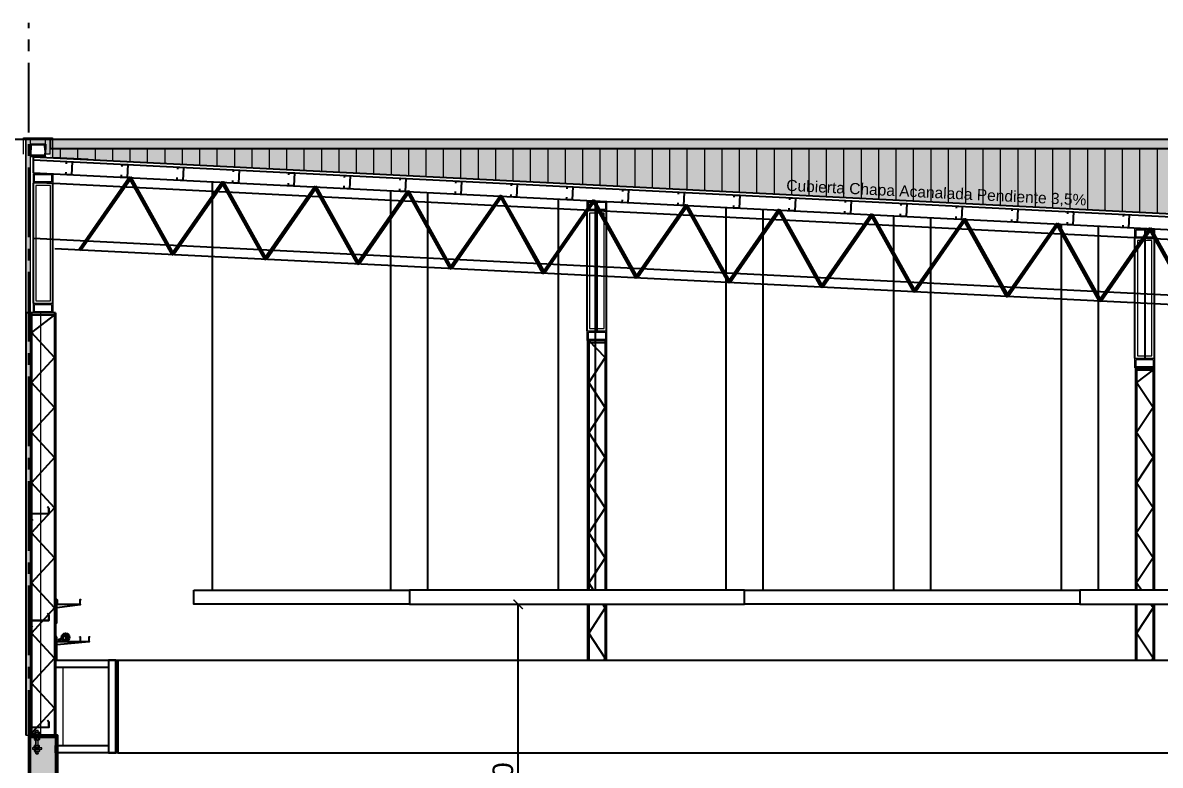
# Model space of a CAD drawing. Header units: inches. Extents: x -309 to 190, y -1585 to -1350.
# Drawn here: x -66.46 to -54.21, y -1464.24 to -1456.25 of the extents above; entities that cross this region are included whole.
import ezdxf

# ---------------------------------------------------------------- set-up
doc = ezdxf.new("R2010")
doc.units = ezdxf.units.IN
doc.header["$MEASUREMENT"] = 0
doc.header["$PDMODE"] = 3
doc.linetypes.add('CENTER2', pattern=[1.125, 0.75, -0.125, 0.125, -0.125])
doc.linetypes.add('HIDDEN', pattern=[0.375, 0.25, -0.125])
doc.layers.get('0').update_dxf_attribs({"color": 9, "linetype": 'CONTINUOUS'})
doc.layers.get('DEFPOINTS').update_dxf_attribs({"color": 9, "linetype": 'CONTINUOUS'})
for name, color, linetype, lineweight in [('0-CYPE1', 9, 'CONTINUOUS', 18), ('color +', 9, 'CONTINUOUS', 18), ('COLUMNA_REF', 9, 'CONTINUOUS', 9), ('cotas', 9, 'CONTINUOUS', 15), ('LOGO SOMBRA', 9, 'CONTINUOUS', 18), ('MUR_REF_MUROS', 9, 'CONTINUOUS', 9), ('MURO 27', 9, 'CONTINUOUS', 9), ('OT_SECCION_EDIFICIO', 9, 'CONTINUOUS', 15), ('referencias 01', 9, 'CONTINUOUS', 18)]:
    doc.layers.add(name, color=color, linetype=linetype, lineweight=lineweight)
for name, color, linetype in [('0-TISI-TITULOS', 9, 'CONTINUOUS'), ('0.50', 9, 'CONTINUOUS'), ('01', 9, 'CONTINUOUS'), ('01-TISI-COTAS', 9, 'CONTINUOUS'), ('02', 9, 'CONTINUOUS'), ('10-TEXTO', 9, 'CONTINUOUS'), ('CARP', 9, 'CONTINUOUS'), ('COLOR MURO MUNI', 9, 'CONTINUOUS'), ('condensador', 9, 'HIDDEN'), ('COT', 9, 'CONTINUOUS'), ('COTAS 1.75', 9, 'CONTINUOUS'), ('esca', 9, 'CONTINUOUS'), ('lm', 9, 'HIDDEN'), ('REVOQUE', 9, 'CONTINUOUS'), ('TEXTOS', 9, 'CONTINUOUS'), ('V1', 9, 'CONTINUOUS'), ('vista 252', 9, 'CONTINUOUS')]:
    doc.layers.add(name, color=color, linetype=linetype)
doc.styles.add('COTAS', font='arial.ttf')
doc.styles.add('ROMANS', font='arial.ttf')
doc.dimstyles.new('ploteo 100', dxfattribs={"dimscale": 0, "dimtxt": 0.22, "dimasz": 0.1, "dimexe": 0, "dimexo": 0, "dimgap": 0.05, "dimtad": 1, "dimzin": 0, "dimdsep": 46, "dimtxsty": 'COTAS', "dimblk1": 'ARCHTICK', "dimblk2": 'ARCHTICK', "dimsah": 1, "dimcen": 0.7, "dimclrd": 256, "dimclre": 256, "dimclrt": 256, "dimaunit": 1, "dimadec": 3, "dimazin": 0, "dimtfac": 1, "dimtmove": 2, "dimatfit": 3, "dimldrblk": 'ARCHTICK', "dimfxl": 1, "dimtolj": 1, "dimtzin": 0, "dimarcsym": 0})

# ---------------------------------------------------------------- blocks, each defined once
blk = doc.blocks.new('_ARCHTICK')
at = {"color": 0, "linetype": 'ByBlock', "const_width": 0.15}
blk.add_lwpolyline([(-0.5, -0.5), (0.5, 0.5)], dxfattribs=at)
blk = doc.blocks.new('*D84')
at = {"layer": 'COTAS 1.75', "lineweight": -2, "transparency": 16777216}
for p, q in [((-66.167, -1457.509), (-67.668, -1457.509)), ((-67.668, -1457.509), (-67.668, -1466.509)), ((-66.433, -1466.509), (-67.668, -1466.509))]:
    blk.add_line(p, q, dxfattribs=at)
at = {"layer": 'DEFPOINTS', "color": 0, "transparency": 16777216}
for p in [(-66.167, -1457.509), (-67.668, -1466.509), (-66.433, -1466.509)]:
    blk.add_point(p, dxfattribs=at)
at = {"layer": 'COTAS 1.75', "lineweight": -2, "transparency": 16777216, "xscale": 0.1, "yscale": 0.1, "zscale": 0.1}
for p, rotation in [((-67.668, -1457.509), 90), ((-67.668, -1466.509), 270)]:
    blk.add_blockref('_ARCHTICK', p, dxfattribs=dict(at, rotation=rotation))
at = {"layer": 'COTAS 1.75', "transparency": 16777216, "insert": (-67.831, -1462.009), "char_height": 0.22, "attachment_point": 5, "rotation": 90, "style": 'COTAS'}
blk.add_mtext('\\A1;9.00', dxfattribs=at)
blk = doc.blocks.new('esc')
at = {"color": 2}
for points in [[(-565.725, -395.3055), (-565.565, -395.3055), (-565.565, -395.3855), (-565.725, -395.3855)], [(-565.715, -395.3155), (-565.575, -395.3155), (-565.575, -395.3755), (-565.715, -395.3755)], [(-565.725, -396.3738), (-565.565, -396.3738), (-565.565, -396.4538), (-565.725, -396.4538)], [(-565.715, -396.3838), (-565.575, -396.3838), (-565.575, -396.4438), (-565.715, -396.4438)]]:
    blk.add_lwpolyline(points, close=True, dxfattribs=at)
at = {"color": 7}
blk.add_lwpolyline([(-565.705, -396.3538), (-565.585, -396.3538), (-565.585, -395.4055), (-565.705, -395.4055)], close=True, dxfattribs=at)
at = {"layer": '01'}
for points in [[(-565.725, -396.3738), (-565.725, -395.3855)], [(-565.565, -396.3738), (-565.565, -395.3855)]]:
    blk.add_lwpolyline(points, dxfattribs=at)
blk = doc.blocks.new('*D85')
at = {"layer": 'COTAS 1.75', "lineweight": -2, "transparency": 16777216}
for p, q in [((-61.503, -1462.509), (-61.126, -1462.509)), ((-61.126, -1466.509), (-61.126, -1462.509)), ((-61.503, -1466.509), (-61.126, -1466.509))]:
    blk.add_line(p, q, dxfattribs=at)
at = {"layer": 'DEFPOINTS', "color": 0, "transparency": 16777216}
for p in [(-61.503, -1462.509), (-61.126, -1462.509), (-61.503, -1466.509)]:
    blk.add_point(p, dxfattribs=at)
at = {"layer": 'COTAS 1.75', "lineweight": -2, "transparency": 16777216, "xscale": 0.1, "yscale": 0.1, "zscale": 0.1}
for p, rotation in [((-61.126, -1462.509), 90), ((-61.126, -1466.509), 270)]:
    blk.add_blockref('_ARCHTICK', p, dxfattribs=dict(at, rotation=rotation))
at = {"layer": 'COTAS 1.75', "transparency": 16777216, "insert": (-61.289, -1464.509), "char_height": 0.22, "attachment_point": 5, "rotation": 90, "style": 'COTAS'}
blk.add_mtext('\\A1;4.00', dxfattribs=at)
blk = doc.blocks.new('Z 20060252')
at = {"layer": '01-TISI-COTAS', "ltscale": 3}
for p, q in [((-196, 2), (-4, 2)), ((-196, 0), (-4, 0)), ((-16, 74), (-17, 73)), ((-2, 55), (-17, 73)), ((-1, 56), (-16, 74)), ((-2, 4), (-2, 54)), ((0, 4), (0, 54)), ((-200, -2), (-200, -56)), ((-198, -2), (-198, -56)), ((-198, -59), (-180, -73)), ((-197, -58), (-179, -72)), ((-180, -73), (-179, -72))]:
    blk.add_line(p, q, dxfattribs=at)
for centre, radius, start, end in [((-196, -2), 4, 90, 180), ((-196, -2), 2, 90, 180), ((-4, 4), 2, 270, 0), ((-4, 4), 4, 270, 0), ((-4, 54), 2, 0, 39.6404), ((-4, 54), 4, 0, 39.6404), ((-196, -56), 4, 180, 231.9339), ((-196, -56), 2, 180, 231.9339)]:
    blk.add_arc(centre, radius, start, end, dxfattribs=at)

msp = doc.modelspace()

# ---------------------------------------------------------------- hatches: boundary and pattern name
h = msp.add_hatch(color=256)
h.dxf.hatch_style = 1
h.paths.add_polyline_path([(-66.05, -1462.885, -0.198912), (-66.046, -1462.895, -0.651507), (-66.07, -1462.905), (-66.07, -1462.905, 0.954787), (-66.06, -1462.895, -1)])
h = msp.add_hatch()
h.set_pattern_fill('HONEY', color=256, scale=0.04)
h.set_pattern_definition([(0, (-314.811743, -975.400551), (0.0075, 0.00433012702), [0.005, -0.01]), (120, (-314.811743, -975.400551), (-0.0075, 0.00433012702), [0.005, -0.01]), (60, (-314.811743, -975.400551), (0, 0.008660254038), [-0.01, 0.005])])
h.paths.add_polyline_path([(-65.956, -1462.865, -0.398927), (-65.997, -1462.909), (-66.002, -1462.909, -0.398927), (-66.043, -1462.865, -1)])
h.paths.add_polyline_path([(-66.027, -1462.865, 1), (-65.972, -1462.865, 1)], flags=16)
h = msp.add_hatch(color=256)
h.dxf.hatch_style = 1
h.paths.add_polyline_path([(-65.98, -1462.845, -0.198912), (-65.972, -1462.865, -0.599424), (-66.015, -1462.888), (-66.015, -1462.888, 0.82148), (-66, -1462.865, -1)])
at = {"layer": '0.50'}
msp.add_hatch(color=256, dxfattribs=at).paths.add_polyline_path([(-66.167, -1457.662), (-66.167, -1457.509), (-66.427, -1457.509), (-66.427, -1463.919), (-66.377, -1463.919), (-66.377, -1458.951), (-66.377, -1457.559), (-66.217, -1457.559), (-66.217, -1457.662)])
at = {"layer": 'color +'}
h = msp.add_hatch(dxfattribs=at)
h.set_pattern_fill('LINE', color=256, scale=1.5, angle=450)
h.set_pattern_definition([(90, (114.13351, -236.98674), (-0.1875, 4e-16), [])])
h.paths.add_polyline_path([(-22.827, -1457.609), (-66.167, -1457.609), (-66.167, -1457.706), (-63.08, -1457.861), (-25.953, -1459.717), (-25.953, -1461.074), (-22.827, -1461.074)])
at = {"layer": 'esca'}
h = msp.add_hatch(color=256, dxfattribs=at)
h.dxf.hatch_style = 1
h.paths.add_polyline_path([(-22.827, -1457.509), (-66.167, -1457.509), (-66.167, -1457.706), (-63.08, -1457.861), (-25.953, -1459.717), (-25.952, -1461.175), (-22.827, -1461.274)])
at = {"layer": 'MURO 27'}
msp.add_hatch(color=256, dxfattribs=at).paths.add_polyline_path([(-66.087, -1466.509), (-66.397, -1466.509), (-66.397, -1463.919), (-66.087, -1463.919)])

# ---------------------------------------------------------------- linework, layer by layer
for p, q in [((-66.347, -1457.867), (-66.347, -1457.697)), ((-66.347, -1457.867), (-41.09, -1459.13)), ((-66.427, -1459.374), (-66.427, -1463.919)), ((-66.377, -1459.374), (-66.417, -1459.374)), ((-66.377, -1459.374), (-66.377, -1463.939)), ((-66.366, -1459.374), (-66.366, -1463.939)), ((-66.118, -1459.374), (-66.118, -1463.939)), ((-66.107, -1459.374), (-66.107, -1463.939)), ((-66.333, -1463.91), (-66.333, -1463.889)), ((-66.318, -1463.864), (-66.32, -1463.867)), ((-66.32, -1463.889), (-66.32, -1463.867)), ((-66.32, -1463.884), (-66.32, -1463.889)), ((-66.32, -1463.91), (-66.32, -1463.889)), ((-66.336, -1463.917), (-66.336, -1463.911)), ((-66.336, -1463.944), (-66.336, -1463.939)), ((-66.333, -1463.944), (-66.333, -1463.965)), ((-66.322, -1463.917), (-66.322, -1463.911)), ((-66.322, -1463.944), (-66.322, -1463.939)), ((-66.32, -1463.944), (-66.32, -1463.965)), ((-66.32, -1463.97), (-66.32, -1463.965)), ((-66.333, -1464.055), (-66.333, -1464.034)), ((-66.333, -1464.067), (-66.333, -1464.088))]:
    msp.add_line(p, q)
for points in [[(-66.347, -1457.727), (-25.983, -1459.746), (-25.983, -1461.074), (-25.953, -1461.074), (-25.953, -1459.717), (-66.347, -1457.697)], [(-65.991, -1457.768), (-65.99, -1457.745), (-65.93, -1457.748), (-65.937, -1457.888), (-65.997, -1457.885), (-65.995, -1457.858)], [(-65.392, -1457.798), (-65.391, -1457.775), (-65.331, -1457.778), (-65.338, -1457.918), (-65.398, -1457.915), (-65.396, -1457.888)], [(-64.792, -1457.828), (-64.791, -1457.805), (-64.731, -1457.808), (-64.738, -1457.948), (-64.798, -1457.945), (-64.797, -1457.918)], [(-64.193, -1457.857), (-64.192, -1457.835), (-64.132, -1457.838), (-64.139, -1457.978), (-64.199, -1457.975), (-64.198, -1457.948)], [(-63.594, -1457.887), (-63.593, -1457.865), (-63.533, -1457.868), (-63.54, -1458.008), (-63.6, -1458.005), (-63.598, -1457.978)], [(-62.995, -1457.917), (-62.994, -1457.895), (-62.934, -1457.898), (-62.941, -1458.038), (-63.001, -1458.035), (-62.999, -1458.008)], [(-62.395, -1457.947), (-62.394, -1457.925), (-62.334, -1457.928), (-62.341, -1458.068), (-62.401, -1458.065), (-62.4, -1458.038)], [(-61.796, -1457.977), (-61.795, -1457.955), (-61.735, -1457.958), (-61.742, -1458.098), (-61.802, -1458.095), (-61.801, -1458.068)], [(-61.197, -1458.007), (-61.196, -1457.985), (-61.136, -1457.988), (-61.143, -1458.128), (-61.203, -1458.125), (-61.201, -1458.098)], [(-60.598, -1458.037), (-60.597, -1458.015), (-60.537, -1458.018), (-60.544, -1458.158), (-60.604, -1458.155), (-60.602, -1458.128)], [(-59.998, -1458.067), (-59.997, -1458.045), (-59.937, -1458.048), (-59.944, -1458.188), (-60.004, -1458.185), (-60.003, -1458.158)], [(-59.399, -1458.097), (-59.398, -1458.075), (-59.338, -1458.078), (-59.345, -1458.218), (-59.405, -1458.215), (-59.404, -1458.188)], [(-58.8, -1458.127), (-58.799, -1458.105), (-58.739, -1458.108), (-58.746, -1458.248), (-58.806, -1458.245), (-58.804, -1458.218)], [(-58.201, -1458.157), (-58.2, -1458.135), (-58.14, -1458.138), (-58.147, -1458.277), (-58.207, -1458.274), (-58.205, -1458.248)], [(-57.601, -1458.187), (-57.6, -1458.165), (-57.54, -1458.168), (-57.547, -1458.307), (-57.607, -1458.304), (-57.606, -1458.278)], [(-57.002, -1458.217), (-57.001, -1458.195), (-56.941, -1458.198), (-56.948, -1458.337), (-57.008, -1458.334), (-57.007, -1458.308)], [(-56.403, -1458.247), (-56.402, -1458.225), (-56.342, -1458.228), (-56.349, -1458.367), (-56.409, -1458.364), (-56.407, -1458.338)], [(-55.804, -1458.277), (-55.803, -1458.255), (-55.743, -1458.258), (-55.75, -1458.397), (-55.81, -1458.394), (-55.808, -1458.368)], [(-55.204, -1458.307), (-55.203, -1458.284), (-55.143, -1458.287), (-55.15, -1458.427), (-55.21, -1458.424), (-55.209, -1458.398)], [(-54.605, -1458.337), (-54.604, -1458.314), (-54.544, -1458.317), (-54.551, -1458.457), (-54.611, -1458.454), (-54.61, -1458.428)], [(-66.107, -1459.374), (-66.377, -1459.374)], [(-66.377, -1459.394), (-66.107, -1459.394)], [(-66.118, -1459.394), (-66.366, -1459.583)], [(-66.118, -1459.853), (-66.366, -1459.583)], [(-66.118, -1459.853), (-66.366, -1460.122)], [(-66.118, -1460.392), (-66.366, -1460.122)], [(-66.118, -1460.392), (-66.366, -1460.661)], [(-66.118, -1460.931), (-66.366, -1460.661)], [(-66.118, -1460.931), (-66.366, -1461.201)], [(-66.118, -1461.47), (-66.366, -1461.201)], [(-66.118, -1461.47), (-66.366, -1461.74)], [(-66.118, -1462.01), (-66.366, -1461.74)], [(-66.118, -1462.01), (-66.366, -1462.279)], [(-66.118, -1462.549), (-66.366, -1462.279)], [(-66.118, -1462.549), (-66.366, -1462.819)], [(-66.118, -1463.088), (-66.366, -1462.819)], [(-66.118, -1463.088), (-66.366, -1463.358)], [(-66.118, -1463.627), (-66.366, -1463.358)], [(-66.118, -1463.627), (-66.366, -1463.897)]]:
    msp.add_lwpolyline(points)
for centre, radius in [((-66.06, -1462.895), 0.0138), ((-66, -1462.865), 0.0438), ((-66, -1462.865), 0.0278)]:
    msp.add_circle(centre, radius)
for centre, radius, start, end in [((-66.065, -1462.9), 0.0069, 225, 45), ((-66.055, -1462.89), 0.0069, 45, 225), ((-66.009, -1462.875), 0.0139, 225, 45), ((-65.99, -1462.855), 0.0139, 45, 225), ((-66.327, -1463.891), 0.00669, 13.7052, 166.2948), ((-66.327, -1463.964), 0.00669, 193.7052, 346.2948), ((-66.327, -1464.035), 0.00669, 13.7052, 166.2948), ((-66.327, -1464.087), 0.00669, 193.7052, 346.2948)]:
    msp.add_arc(centre, radius, start, end)
at = {"layer": '0-CYPE1'}
for p, q in [((-66.327, -1463.884), (-66.288, -1463.884)), ((-66.294, -1463.867), (-66.32, -1463.867)), ((-66.32, -1464.114), (-66.32, -1463.89)), ((-66.318, -1463.864), (-66.297, -1463.864)), ((-66.294, -1463.867), (-66.297, -1463.864)), ((-66.294, -1463.889), (-66.294, -1463.867)), ((-66.294, -1463.91), (-66.294, -1463.889)), ((-66.294, -1464.114), (-66.294, -1463.89)), ((-66.281, -1463.91), (-66.281, -1463.889)), ((-66.279, -1463.911), (-66.336, -1463.911)), ((-66.279, -1463.939), (-66.336, -1463.939)), ((-66.336, -1463.944), (-66.279, -1463.944)), ((-66.281, -1463.91), (-66.333, -1463.91)), ((-66.333, -1463.944), (-66.281, -1463.944)), ((-66.288, -1463.97), (-66.327, -1463.97)), ((-66.327, -1464.029), (-66.288, -1464.029)), ((-66.294, -1463.944), (-66.294, -1463.965)), ((-66.281, -1463.944), (-66.281, -1463.965)), ((-66.279, -1463.917), (-66.279, -1463.911)), ((-66.279, -1463.944), (-66.279, -1463.939)), ((-66.281, -1464.055), (-66.333, -1464.055)), ((-66.281, -1464.067), (-66.333, -1464.067)), ((-66.327, -1464.055), (-66.288, -1464.055)), ((-66.327, -1464.067), (-66.288, -1464.067)), ((-66.327, -1464.093), (-66.288, -1464.093)), ((-66.294, -1464.114), (-66.32, -1464.114)), ((-66.318, -1464.117), (-66.32, -1464.114)), ((-66.318, -1464.117), (-66.297, -1464.117)), ((-66.294, -1464.114), (-66.297, -1464.117)), ((-66.281, -1464.055), (-66.281, -1464.034)), ((-66.281, -1464.067), (-66.281, -1464.088))]:
    msp.add_line(p, q, dxfattribs=at)
at = {"layer": '0-CYPE1', "linetype": 'HIDDEN'}
for p, q in [((-66.318, -1464.114), (-66.318, -1463.867)), ((-66.297, -1464.114), (-66.297, -1463.867)), ((-66.294, -1463.884), (-66.294, -1463.889)), ((-66.294, -1463.97), (-66.294, -1463.965)), ((-66.293, -1463.917), (-66.293, -1463.911)), ((-66.293, -1463.944), (-66.293, -1463.939))]:
    msp.add_line(p, q, dxfattribs=at)
at = {"layer": '0-CYPE1'}
msp.add_lwpolyline([(-66.357, -1464.067), (-66.257, -1464.067), (-66.257, -1464.055), (-66.357, -1464.055)], close=True, dxfattribs=at)
for centre, radius, start, end in [((-66.307, -1463.903), 0.0191, 47.1183, 132.8817), ((-66.288, -1463.891), 0.00669, 13.7052, 166.2948), ((-66.307, -1463.951), 0.0191, 227.1183, 312.8817), ((-66.307, -1464.048), 0.0191, 47.1183, 132.8817), ((-66.288, -1463.964), 0.00669, 193.7052, 346.2948), ((-66.288, -1464.035), 0.00669, 13.7052, 166.2948), ((-66.307, -1464.074), 0.0191, 227.1183, 312.8817), ((-66.288, -1464.087), 0.00669, 193.7052, 346.2948)]:
    msp.add_arc(centre, radius, start, end, dxfattribs=at)
at = {"layer": '0-TISI-TITULOS'}
for points in [[(-66.107, -1463.939), (-66.377, -1463.939)], [(-66.377, -1466.589), (-66.377, -1463.939), (-66.107, -1463.939), (-66.107, -1464.109), (-66.107, -1464.339), (-66.107, -1466.589), (-66.377, -1466.589)]]:
    msp.add_lwpolyline(points, dxfattribs=at)
at = {"layer": '02'}
msp.add_lwpolyline([(-66.107, -1463.109), (-65.457, -1463.109), (-65.457, -1464.109), (-66.107, -1464.109)], dxfattribs=at)
for points in [[(-66.107, -1463.109), (-65.537, -1463.109), (-65.537, -1463.189), (-66.107, -1463.189)], [(-65.537, -1464.109), (-65.457, -1464.109), (-65.457, -1463.109), (-65.537, -1463.109)], [(-65.457, -1463.109), (-65.437, -1463.109), (-65.437, -1464.109), (-65.457, -1464.109)], [(-66.107, -1464.029), (-65.537, -1464.029), (-65.537, -1464.109), (-66.107, -1464.109)]]:
    msp.add_lwpolyline(points, close=True, dxfattribs=at)
at = {"layer": 'CARP'}
for p, q in [((-60.377, -1459.672), (-60.377, -1462.359)), ((-60.366, -1459.672), (-60.366, -1462.359)), ((-60.188, -1459.672), (-60.188, -1462.359)), ((-60.177, -1459.672), (-60.177, -1462.359)), ((-54.477, -1459.967), (-54.477, -1462.359)), ((-54.466, -1459.967), (-54.466, -1462.359)), ((-54.288, -1459.967), (-54.288, -1462.359)), ((-54.277, -1459.967), (-54.277, -1462.359)), ((-60.377, -1462.509), (-60.377, -1463.109)), ((-60.366, -1462.509), (-60.366, -1463.109)), ((-60.188, -1462.509), (-60.188, -1463.109)), ((-60.177, -1462.509), (-60.177, -1463.109)), ((-54.477, -1462.509), (-54.477, -1463.109)), ((-54.466, -1462.509), (-54.466, -1463.109)), ((-54.288, -1462.509), (-54.288, -1463.109)), ((-54.277, -1462.509), (-54.277, -1463.109)), ((-65.437, -1463.109), (-31.477, -1463.109)), ((-65.437, -1464.109), (-31.477, -1464.109))]:
    msp.add_line(p, q, dxfattribs=at)
for points in [[(-60.177, -1459.672), (-60.377, -1459.672)], [(-60.377, -1459.692), (-60.177, -1459.692)], [(-60.188, -1459.853), (-60.366, -1459.672)], [(-60.188, -1459.853), (-60.366, -1460.122)], [(-54.277, -1459.967), (-54.477, -1459.967)], [(-54.477, -1459.987), (-54.277, -1459.987)], [(-54.288, -1459.987), (-54.466, -1460.122)], [(-60.188, -1460.392), (-60.366, -1460.122)], [(-54.288, -1460.392), (-54.466, -1460.122)], [(-60.188, -1460.392), (-60.366, -1460.661)], [(-54.288, -1460.392), (-54.466, -1460.661)], [(-60.188, -1460.931), (-60.366, -1460.661)], [(-54.288, -1460.931), (-54.466, -1460.661)], [(-60.188, -1460.931), (-60.366, -1461.201)], [(-54.288, -1460.931), (-54.466, -1461.201)], [(-60.188, -1461.47), (-60.366, -1461.201)], [(-54.288, -1461.47), (-54.466, -1461.201)], [(-60.188, -1461.47), (-60.366, -1461.74)], [(-54.288, -1461.47), (-54.466, -1461.74)], [(-60.188, -1462.01), (-60.366, -1461.74)], [(-54.288, -1462.01), (-54.466, -1461.74)], [(-60.188, -1462.01), (-60.366, -1462.279)], [(-54.288, -1462.01), (-54.466, -1462.279)], [(-60.313, -1462.359), (-60.366, -1462.279)], [(-54.413, -1462.359), (-54.466, -1462.279)], [(-60.188, -1462.549), (-60.366, -1462.819)], [(-60.188, -1462.549), (-60.215, -1462.509)], [(-54.288, -1462.549), (-54.466, -1462.819)], [(-54.288, -1462.549), (-54.315, -1462.509)], [(-60.188, -1463.088), (-60.366, -1462.819)], [(-54.288, -1463.088), (-54.466, -1462.819)], [(-60.188, -1463.088), (-60.202, -1463.109)], [(-54.288, -1463.088), (-54.302, -1463.109)]]:
    msp.add_lwpolyline(points, dxfattribs=at)
at = {"layer": 'COLOR MURO MUNI'}
for p, q in [((-66.167, -1457.509), (-66.167, -1457.615)), ((-66.217, -1457.559), (-66.217, -1457.615))]:
    msp.add_line(p, q, dxfattribs=at)
msp.add_lwpolyline([(-66.087, -1466.509), (-66.397, -1466.509), (-66.397, -1463.919), (-66.087, -1463.919)], close=True, dxfattribs=at)
at = {"layer": 'COLUMNA_REF'}
msp.add_lwpolyline([(-66.453, -1457.667), (-66.453, -1457.491), (-66.141, -1457.491), (-66.141, -1457.698), (-65.755, -1457.717)], dxfattribs=at)
at = {"layer": 'condensador', "linetype": 'ByBlock'}
for p, q in [((-22.827, -1457.509), (-66.167, -1457.509)), ((-22.827, -1457.609), (-66.167, -1457.609)), ((-66.347, -1457.968), (-26.123, -1459.979)), ((-65.306, -1457.92), (-65.845, -1458.694)), ((-65.306, -1457.92), (-64.846, -1458.744)), ((-64.307, -1457.969), (-64.846, -1458.744)), ((-64.307, -1457.969), (-63.847, -1458.793)), ((-63.308, -1458.019), (-63.847, -1458.793)), ((-63.308, -1458.019), (-62.849, -1458.843)), ((-62.309, -1458.069), (-62.849, -1458.843)), ((-62.309, -1458.069), (-61.85, -1458.893)), ((-61.311, -1458.119), (-61.85, -1458.893)), ((-61.311, -1458.119), (-60.851, -1458.943)), ((-60.312, -1458.169), (-60.851, -1458.943)), ((-60.312, -1458.169), (-59.852, -1458.993)), ((-59.313, -1458.219), (-59.852, -1458.993)), ((-59.313, -1458.219), (-58.854, -1459.043)), ((-58.314, -1458.269), (-58.854, -1459.043)), ((-58.314, -1458.269), (-57.855, -1459.093)), ((-57.316, -1458.319), (-57.855, -1459.093)), ((-57.316, -1458.319), (-56.856, -1459.143)), ((-56.317, -1458.369), (-56.856, -1459.143)), ((-56.317, -1458.369), (-55.857, -1459.193)), ((-55.318, -1458.419), (-55.857, -1459.193)), ((-55.318, -1458.419), (-54.859, -1459.243)), ((-54.319, -1458.469), (-54.859, -1459.243)), ((-54.319, -1458.469), (-53.86, -1459.293)), ((-66.347, -1458.568), (-26.123, -1460.58)), ((-66.117, -1458.68), (-26.123, -1460.68))]:
    msp.add_line(p, q, dxfattribs=at)
for points in [[(-65.835, -1458.701), (-65.855, -1458.686), (-65.316, -1457.912), (-65.295, -1457.927)], [(-64.857, -1458.75), (-64.835, -1458.737), (-65.295, -1457.913), (-65.316, -1457.926)], [(-64.836, -1458.751), (-64.856, -1458.736), (-64.317, -1457.962), (-64.297, -1457.977)], [(-63.858, -1458.8), (-63.836, -1458.787), (-64.296, -1457.963), (-64.318, -1457.976)], [(-63.837, -1458.801), (-63.858, -1458.786), (-63.318, -1458.012), (-63.298, -1458.027)], [(-62.86, -1458.849), (-62.838, -1458.837), (-63.297, -1458.013), (-63.319, -1458.026)], [(-62.838, -1458.851), (-62.859, -1458.836), (-62.32, -1458.062), (-62.299, -1458.077)], [(-61.861, -1458.899), (-61.839, -1458.887), (-62.298, -1458.063), (-62.32, -1458.075)], [(-61.84, -1458.9), (-61.86, -1458.886), (-61.321, -1458.112), (-61.3, -1458.126)], [(-60.862, -1458.949), (-60.84, -1458.937), (-61.3, -1458.113), (-61.321, -1458.125)], [(-60.841, -1458.95), (-60.861, -1458.936), (-60.322, -1458.162), (-60.302, -1458.176)], [(-59.863, -1458.999), (-59.841, -1458.987), (-60.301, -1458.163), (-60.323, -1458.175)], [(-59.842, -1459), (-59.863, -1458.986), (-59.323, -1458.212), (-59.303, -1458.226)], [(-58.865, -1459.049), (-58.843, -1459.037), (-59.302, -1458.213), (-59.324, -1458.225)], [(-58.843, -1459.05), (-58.864, -1459.036), (-58.325, -1458.262), (-58.304, -1458.276)], [(-57.866, -1459.099), (-57.844, -1459.087), (-58.303, -1458.263), (-58.325, -1458.275)], [(-57.845, -1459.1), (-57.865, -1459.086), (-57.326, -1458.312), (-57.305, -1458.326)], [(-56.867, -1459.149), (-56.845, -1459.137), (-57.305, -1458.313), (-57.326, -1458.325)], [(-56.846, -1459.15), (-56.866, -1459.136), (-56.327, -1458.362), (-56.307, -1458.376)], [(-55.868, -1459.199), (-55.846, -1459.187), (-56.306, -1458.363), (-56.328, -1458.375)], [(-55.847, -1459.2), (-55.868, -1459.186), (-55.328, -1458.412), (-55.308, -1458.426)], [(-54.87, -1459.249), (-54.848, -1459.237), (-55.307, -1458.413), (-55.329, -1458.425)], [(-54.848, -1459.25), (-54.869, -1459.236), (-54.33, -1458.462), (-54.309, -1458.476)], [(-53.871, -1459.299), (-53.849, -1459.287), (-54.308, -1458.463), (-54.33, -1458.475)], [(-64.617, -1462.359), (-62.297, -1462.359), (-62.297, -1462.509), (-64.617, -1462.509)], [(-58.686, -1462.359), (-62.297, -1462.359), (-62.297, -1462.509), (-58.686, -1462.509)], [(-58.686, -1462.359), (-55.075, -1462.359), (-55.075, -1462.509), (-58.686, -1462.509)], [(-51.464, -1462.359), (-55.075, -1462.359), (-55.075, -1462.509), (-51.464, -1462.509)]]:
    msp.add_lwpolyline(points, close=True, dxfattribs=at)
for points in [[(-60.277, -1458.171), (-60.277, -1459.567)], [(-54.377, -1458.466), (-54.377, -1459.862)]]:
    msp.add_lwpolyline(points, dxfattribs=at)
at = {"layer": 'COT'}
msp.add_line((-66.107, -1463.917), (-66.377, -1463.917), dxfattribs=at)
at = {"layer": 'cotas'}
msp.add_line((-26.123, -1459.879), (-66.117, -1457.879), dxfattribs=at)
at = {"layer": 'lm', "linetype": 'CENTER2'}
msp.add_lwpolyline([(-66.397, -1468.683), (-66.397, -1456.252)], dxfattribs=at)
at = {"layer": 'MUR_REF_MUROS'}
msp.add_lwpolyline([(-66.107, -1466.589), (-66.107, -1463.939), (-66.377, -1463.939), (-66.377, -1466.589)], dxfattribs=at)
at = {"layer": 'OT_SECCION_EDIFICIO'}
for p, q in [((-66.427, -1463.919), (-66.427, -1457.509)), ((-66.377, -1463.919), (-66.377, -1457.509)), ((-66.217, -1457.509), (-66.377, -1457.509)), ((-66.217, -1457.615), (-66.217, -1457.509)), ((-66.167, -1457.509), (-66.217, -1457.509)), ((-66.167, -1457.615), (-66.167, -1457.509)), ((-66.217, -1457.559), (-66.377, -1457.559)), ((-66.217, -1457.689), (-66.377, -1457.689))]:
    msp.add_line(p, q, dxfattribs=at)
for points in [[(-66.217, -1457.509), (-66.427, -1457.509)], [(-66.217, -1457.559), (-66.377, -1457.559), (-66.377, -1457.624)], [(-66.217, -1457.689), (-66.377, -1457.689), (-66.377, -1457.624)]]:
    msp.add_lwpolyline(points, dxfattribs=at)
for points in [[(-66.364, -1457.569, 0.400769), (-66.369, -1457.574), (-66.371, -1457.619, -0.400769), (-66.376, -1457.624), (-66.377, -1457.624), (-66.377, -1457.559), (-66.217, -1457.559), (-66.217, -1457.624), (-66.219, -1457.624, -0.400769), (-66.224, -1457.619), (-66.226, -1457.574, 0.400769), (-66.231, -1457.569)], [(-66.364, -1457.678, -0.400769), (-66.369, -1457.673), (-66.371, -1457.629, 0.400769), (-66.376, -1457.624), (-66.377, -1457.624), (-66.377, -1457.689), (-66.217, -1457.689), (-66.217, -1457.624), (-66.219, -1457.624, 0.400769), (-66.224, -1457.629), (-66.226, -1457.673, -0.400769), (-66.231, -1457.678)]]:
    msp.add_lwpolyline(points, format="xyb", close=True, dxfattribs=at)
msp.add_lwpolyline([(-66.107, -1464.029), (-66.027, -1464.029), (-66.027, -1463.189), (-66.107, -1463.189)], close=True, dxfattribs=at)
at = {"layer": 'referencias 01'}
msp.add_line((-66.267, -1463.919), (-66.267, -1459.374), dxfattribs=at)
msp.add_lwpolyline([(-66.167, -1457.662), (-66.167, -1457.509), (-66.427, -1457.509), (-66.427, -1463.919), (-66.377, -1463.919), (-66.377, -1458.951), (-66.377, -1458.951), (-66.377, -1457.559), (-66.217, -1457.559), (-66.217, -1457.662)], close=True, dxfattribs=at)
at = {"layer": 'REVOQUE'}
msp.add_lwpolyline([(-66.087, -1466.589), (-66.087, -1463.919), (-66.397, -1463.919), (-66.397, -1466.589)], dxfattribs=at)
at = {"layer": 'TEXTOS'}
for points in [[(-66.095, -1462.464), (-66.095, -1462.46, -1), (-66.092, -1462.46), (-66.092, -1462.509), (-65.842, -1462.509), (-65.842, -1462.46, -1), (-65.84, -1462.46), (-65.84, -1462.464)], [(-65.845, -1462.864), (-65.845, -1462.86, -1), (-65.842, -1462.86), (-65.842, -1462.909), (-65.745, -1462.909), (-65.745, -1462.86, -1), (-65.742, -1462.86), (-65.742, -1462.864)]]:
    msp.add_lwpolyline(points, format="xyb", dxfattribs=at)
at = {"layer": 'V1'}
for points in [[(-66.095, -1462.459), (-66.107, -1462.459), (-66.107, -1462.709), (-66.095, -1462.709)], [(-66.095, -1462.509), (-65.842, -1462.509), (-65.842, -1462.515), (-66.095, -1462.547)], [(-66.095, -1462.859), (-66.107, -1462.859), (-66.107, -1463.109), (-66.095, -1463.109)], [(-66.095, -1462.909), (-65.745, -1462.909), (-65.745, -1462.915), (-66.095, -1462.947)]]:
    msp.add_lwpolyline(points, close=True, dxfattribs=at)
at = {"layer": 'vista 252'}
for points in [[(-64.417, -1462.359), (-64.417, -1457.964)], [(-62.497, -1462.359), (-62.497, -1458.06)], [(-62.097, -1462.359), (-62.097, -1458.08)], [(-60.692, -1462.359), (-60.692, -1458.15)], [(-60.292, -1462.359), (-60.292, -1458.17)], [(-58.886, -1462.359), (-58.886, -1458.241)], [(-58.486, -1462.359), (-58.486, -1458.261)], [(-57.08, -1462.359), (-57.08, -1458.331)], [(-56.68, -1462.359), (-56.68, -1458.351)], [(-55.275, -1462.359), (-55.275, -1458.421)], [(-54.875, -1462.359), (-54.875, -1458.441)]]:
    msp.add_lwpolyline(points, dxfattribs=at)

# ---------------------------------------------------------------- block references
at = {"layer": '01-TISI-COTAS', "xscale": 0.001, "yscale": 0.001, "zscale": 0.001}
for p in [(-66.177, -1461.533), (-66.177, -1462.683), (-66.177, -1463.833)]:
    msp.add_blockref('Z 20060252', p, dxfattribs=at)
at = {"layer": 'LOGO SOMBRA', "xscale": 1.307172460251987, "yscale": 1.307172460251987, "zscale": 1.307172460251987}
for p in [(673.153, -941.14), (679.118, -941.438), (685.018, -941.733)]:
    msp.add_blockref('esc', p, dxfattribs=at)

# ---------------------------------------------------------------- texts
at = {"layer": '10-TEXTO', "insert": (-60.955, -1457.806), "char_height": 0.1197, "width": 8.66513, "attachment_point": 1, "rotation": 357.1858, "line_spacing_factor": 0.843168, "style": 'ROMANS'}
msp.add_mtext('\\pi2.7242;Cubierta Chapa Acanalada Pendiente 3,5%', dxfattribs=at)

# ---------------------------------------------------------------- dimensions: what is measured, and where the dimension line sits
at = {"layer": 'COTAS 1.75'}
for base, p1, p2, picture, middle in [((-67.668, -1466.509), (-66.167, -1457.509), (-66.433, -1466.509), '*D84', (-67.831, -1462.009)), ((-61.126, -1462.509), (-61.503, -1466.509), (-61.503, -1462.509), '*D85', (-61.289, -1464.509))]:
    dim = msp.add_linear_dim(base=base, p1=p1, p2=p2, angle=90, dimstyle='ploteo 100', override={"dimscale": 1}, dxfattribs=at)
    dim.commit()
    dim.dimension.update_dxf_attribs({"geometry": picture, "text_midpoint": middle})

doc.saveas('drawing.dxf')
